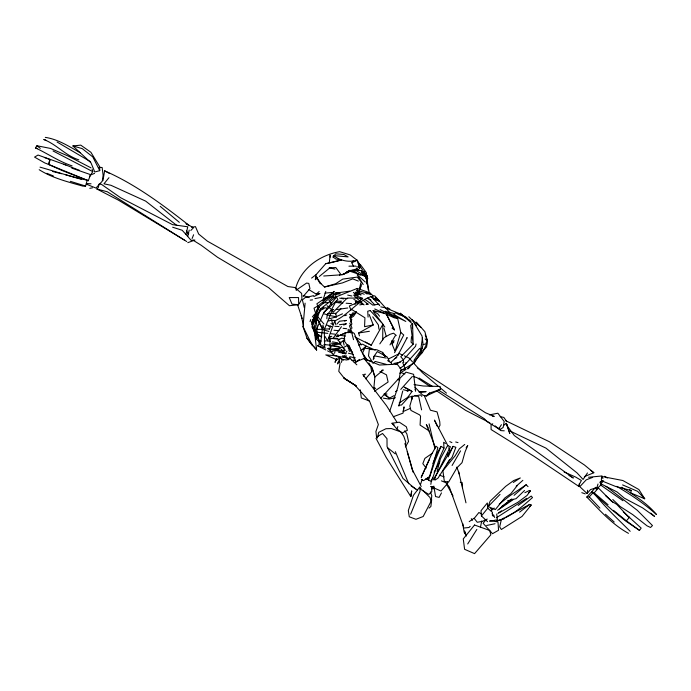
<?xml version="1.0" encoding="UTF-8"?>
<svg xmlns="http://www.w3.org/2000/svg" width="691" height="691" viewBox="0 0 691 691"><rect width="100%" height="100%" fill="white"/><g stroke="black" fill="none" stroke-linecap="round" stroke-linejoin="round"><path stroke-width="1.04" d="M320.494 308.886L314.155 327.197L320.779 344.222L312.09 326.938L320.494 308.886L335.696 297.061L335.705 294.435M430.51 486.499L441.039 491.007L447.595 483.424L447.613 481.454M382.693 339.92L382.857 324.355L384.835 327.016M333.952 295.152L333.96 294.616L340.343 293.805M315.243 327.897L315.338 325.763M601.369 480.185L601.576 476.41L622.824 480.513L638.881 489.53L644.738 498.79L630.961 493.02L630.926 490.446L615.413 486.378L601.386 480.711M305.102 303.176L302.995 326.567L306.994 338.184L312.522 345.82L302.995 326.567M492.735 423.833L491.068 424.671L491.102 429.552L533.668 456.086L579.084 486.568L579.222 484.555L581.373 480.478L575.802 477.135L564.124 471.988M326.843 318.715L327.18 314.681L331.568 309.603L335.385 302.459L342.909 303.004M411.499 336.837L411.05 342.183L413.183 344.204L400.754 356.737L402.965 359.303M412.216 328.294L412.579 324.027L403.985 316.314L398.811 314.586L395.235 312.41M579.084 486.568L579.326 483.605M416.371 322.118L424.861 331.654L427.496 341.121L426.572 347.012L422.883 350.907M312.142 323.794L312.513 319.657M431.227 501.519L431.771 495.594L430.355 491.906M333.312 257.562L333.511 255.575C340.438 260.853 348.834 262.545 357.161 260.265L359.976 264.912L360.132 267.909M431.685 499.653L430.89 506.486L429.025 508.135M481.731 521.014L480.4 527.432M373.27 359.743L373.693 356.737L377.321 351.589L387.167 356.953L389.62 361.583M422.486 337.916L420.724 349.534L419.679 348.411L404.995 364.658L400.003 368.45M410.825 496.604L411.663 491.068L410.825 496.604L386.157 457.39L375.999 438.301M430.83 484.391L431.625 479.139M340.093 363.086L338.771 371.317L344.74 378.823L356.53 386.053M405.315 445.03L405.772 442.197L403.82 436.341L400.849 431.935L391.382 428.541L385.975 428.714L378.728 432.333L377.355 438.094M102.976 180.593L104.617 170.841C135.35 184.255 162.471 204.571 188.747 225.145L185.922 223.668M363.786 376.379L364.114 374.41L365.599 374.202M592.679 477.386L586.236 479.83L579.827 486.663L587.1 493.555L587.652 490.247M334.548 255.67L348.134 256.905L343.833 254.495L335.74 253.796L332.993 257.009L335.999 259.073L341.579 259.98L325.763 263.66L316.167 274.569L315.295 279.743L317.73 277.756L316.037 276.573L320.14 283.604L320.987 283.673L324.476 287.007L342.416 282.921L352.721 278.853L358.335 281.082M400.763 370.03L399.329 377.856L380.888 398.128M44.328 157.479L49.985 159.561L49.052 164.579L44.829 162.964L34.55 157.107L38.048 155.043L65.835 164.985M366.567 282.325L367.12 279.423M351.684 328.761L351.909 327.733L349.767 323.207M359.199 290.108L360.797 282.947M416.077 344.023L415.559 346.269L403.259 359.959L396.029 364.39M341.475 362.36L342.175 359.329M501.398 519.425L499.671 526.87L501.346 529.496L522.033 516.427L531.206 505.017L529.703 504.413L506.045 516.928M187.736 236.374L189.23 230.112M334.565 353.308L335.239 350.475L344.636 352.332M366.532 283.975L367.033 281.937L365.582 276.4L356.496 270.794L349.43 271.071L342.036 274.75L323.725 276.003M411.931 399.294L412.682 396.254L409.823 406.058L410.938 410.411L419.61 414.876L420.56 416.172L420.076 425.112L429.422 431.098M193.946 240.114L191.061 240.304L185.905 234.379L187.788 226.803L172.543 224.644L120.605 197.721L101.335 184.264L99.02 184.108L98.329 187.451L96.895 189.023L118.602 200.252L184.652 240.226M364.226 275.433L364.701 273.567L361.289 271.459M398.888 406.161L402.732 391.037M437.083 471.478L440.435 458.772L447.587 445.583L450.42 446.749L435.01 477.49M39.197 169.71C52.421 178.088 68.012 181.923 82.937 186.138L85.606 186.052L87.23 180.144C71.173 176.965 55.798 171.549 40.018 167.153M358.292 293.554L358.75 291.939M353.861 299.402L364.079 304.878L355.813 297.363M423.108 344.55L420.62 353.205L422.46 352.462L426.753 343.79L423.108 344.55L422.011 335.964L412.164 319.726L421.078 327.439M330.739 347.737L331.291 345.854L341.665 347.53M355.079 304.411L355.856 301.786M598.009 484.028L596.929 487.63L590.52 489.565L587.1 493.555M335.541 294.418L336.102 292.595L339.255 293.278M310.06 321.626L310.691 319.605M400.797 332.466L394.587 352.721L403.743 334.98L400.797 332.466L397.653 318.491L393.455 315.528M323.63 298.149L325.789 291.395M420.586 484.287L422.132 479.519M428.489 480.349L435.416 459.878L441.022 446.395L444.002 448.053L439.761 457.589L431.555 481.282L428.489 480.349L427.764 477.662M389.741 411.119L397.679 387.85L399.959 378.236L405.963 372.147L413.598 374.306L415.637 391.175L415.075 389.292M336.336 358.499L335.014 362.36L337.027 358.577M338.573 361.048L337.579 363.941L339.592 360.158M48.646 163.361L49.985 159.561M389.283 312.082L374.747 295.817C358.75 298.374 349.335 314.638 334.764 320.866L327.551 340.827L325.072 336.508M432.894 463.54L436.988 453.227L441.022 446.395M517.127 485.764L510.865 493.685L504.784 498.012L495.352 509.561L488.148 506.589L490.109 501.234L505.657 486.369L513.663 480.565L520.306 477.956L513.318 482.448M86.919 180.196L88.31 180.705L90.538 174.624L71.804 168.129M394.19 424.956L391.987 423.255L399.329 422.192L406.343 426.796L407.379 430.32L402.214 432.981L396.928 429.033L397.843 426.589M333.96 294.616L317.955 307.633L312.159 324.943L312.064 322.015L317.955 307.633L319.372 306.519L312.159 324.943L316.443 339.255L317.687 340.508M192.107 238.507L193.61 234.767M361.618 284.554L359.346 290.194L360.909 286.679M324.243 329.745L322.939 325.133L320.339 344.757L324.718 346.735L324.243 329.745L332.354 309.844L332.95 312.453L347.21 298.046L355.865 298.106L353.982 295.117L358.085 295.403M410.67 514.182L420.093 491.128L419.636 487.181L413.425 495.292L408.312 510.554L409.279 516.799L415.956 519.295L423.186 516.497L431.115 501.2L430.027 497.555L422.607 490.144M329.244 329.452L330.695 326.04M325.798 349.957L317.705 345.828L319.32 344.481L316.668 329.063L323.716 312.738L336.534 297.104L337.847 299.497L323.846 312.444M447.163 454.877L448.165 452.605M333.071 293.442L333.442 292.613L316.91 303.772L317.705 306.234L333.071 293.442L349.732 291.153M392.307 344.23L394.025 340.499M429.517 459.29L421.199 477.36L431.279 454.92L436.107 446.291L437.878 447.699L429.629 476.462L423.497 480.677L421.372 479.269M404.995 364.658L405.911 362.68M339.592 275.528L340.413 273.757L335.826 267.564L329.927 267.806L319.354 276.426M448.148 456.881L453.063 446.36L455.879 447.276L452.164 457.114L447.181 463.445M319.372 306.519L312.064 322.015L312.582 324.044M434.622 478.31L433.836 479.96L432.765 477.576M350.596 322.144L351.866 319.605L350 317.756L351.909 324.01L350.501 325.547M344.576 356.09L343.868 357.446L334.237 355.545L328.251 348.143M441.471 492.899L439.122 497.399L435.563 496.544L433.853 486.11M460.577 450.86L452.087 465.492M299.393 303.539L301.924 298.762L301.639 293.407L294.824 287.534L287.879 286.532L207.369 241.15L198.662 234.033L195.467 226.631L191.614 227.339M434.103 472.221L439.761 461.847M355.442 337.277L371.257 345.206L382.857 324.355M438.448 428.031L439.994 425.241L439.744 421.631L437.066 411.905L430.415 410.212L424.309 395.658M366.61 276.003L366.852 275.579L364.649 273.506M390 344.93L395.036 336.059L396.237 335.411L393.533 333.192L390.035 334.306L384.118 337.692L379.791 343.893M405.375 446.982L408.545 441.471L406.861 433.922L404.805 430.735M400.348 370.998L414.531 362.792L421.847 350.251M426.019 343.082L427.064 341.294M453.063 446.36L434.993 476.85L434.993 480.098L438.077 478.068L449.608 459.584M346.856 351.175L345.198 353.947L341.294 349.396M467.695 543.964L476.842 529.418M89.519 176.715L92.758 171.627L92.119 169.148M501.416 424.697L498.729 428.826L487.38 421.864L484.382 418.755L438.094 389.888M72.123 165.892C59.193 161.659 47.774 153.644 35.448 147.917L36.908 145.732L50.581 148.453L67.917 155.95L90.987 167.844M353.386 266.078L351.857 262.805L353.231 260.749M587.454 472.955L583.083 479.459L577.037 472.903L545.899 448.096L510.589 431.288M422.322 348.186L414.03 360.244L414.531 362.792M466.097 447.863L467.738 445.522L465.078 451.836L462.02 462.668L456.941 467.798L448.554 482.154L444.313 481.264L442.896 470.77L455.153 455.801L459.351 448.83L464.741 444.46M356.487 312.056L353.498 316.271L350.898 317.929M524.858 492.718L529.418 490.463L530.334 490.878L527.052 495.456L517.879 502.297L497.952 513.465M341.449 326.696L333.01 338.383L329.849 338.892L330.186 350.587M399.139 403.034L407.776 397.308L412.017 391.486L409.15 389.551L407.206 391.236M595.227 487.803L591.669 491.828L612.286 510.131L625.675 521.023L639.495 530.394L641.17 528.105L623.256 511.867M347.374 272.902L349.275 270.431L361.229 270.509L363.483 274.448M349.966 316.53L353.196 312.47M108.953 177.691L103.97 183.815L110.923 185.283L145.663 201.124L176.836 225.473M481.437 515.935L487.751 508.205L487.319 502.979L481.014 510.718L481.437 515.935L487.552 521.696M485.911 519.9L483.121 523.242L492.528 533.685L498.548 530.256L498.004 521.981L489.945 520.591M406.394 338.547L407.189 337.597L397.696 355.597L398.405 354.068L388.282 359.044M312.341 316.919L314.75 314.085M365.651 378.798L371.646 371.793L370.851 366.999L364.071 358.482L354.198 362.499M303.176 296.439L309.965 288.631L308.808 283.405L306.562 283.077L296.318 290.082M353.792 359.052L355.131 357.506M337.044 323.975L339.462 321.22L346.346 320.425L344.593 321.099M591.669 491.828L594.165 492.847L598.432 488.019L611.362 501.07L616.787 504.404L629.043 517.395M613.461 510.364L626.383 520.824L629.656 517.11M400.771 389.413L412.372 376.388M422.46 352.462L407.733 368.951L409.711 367.111L407.906 368.217M628.482 533.331C612.096 524.452 599.667 510.174 586.797 497.045L590.831 492.631L593.301 492.424C604.366 506.468 617.443 518.673 630.183 531.319M586.797 497.045L589.268 496.846L593.301 492.424M650.749 513.154L654.602 516.427L642.535 507.85L624.344 498.159L617.132 492.009L600.868 483.804L603.632 480.781M408.64 397.23L401.506 405.021L398.595 405.168M414.03 384.593L423.272 386.001L440.15 386.485L440.426 389.43L429.517 393.049L426.736 396.081L422.676 395.105L414.937 387.193M528.425 492.942L530.334 490.878M323.733 307.175L316.443 315.251L323.915 323.958M190.854 230.44L193.523 227.693L186.579 223.996M377.994 436.28L376.621 437.688L375.93 431.469L378.357 424.55L369.771 401.704L354.872 385.112L343.669 377.787L355.9 385.837L354.872 385.112M488.148 506.589L500.042 494.402M342.468 352.755L343.807 351.391M516.16 486.283L522.862 480.331M362.542 349.732L366.178 346.139L375.187 350.078M600.358 482.992L600.738 485.082L596.273 489.409L595.884 487.31M524.538 490.489L516.022 498.703L507.609 500.742M470.208 526.335L468.964 527.509L463.601 528.036M529.721 506.425L531.206 505.017M335.472 313.878L340.974 308.739M390.501 362.671L396.988 356.66L396.297 357.921L394.57 358.698M514.087 495.335L526.153 484.762L528.036 486.645M316.15 294.236L319.156 291.542M349.81 317.635L356.28 311.926L350.467 316.59M350.976 310.224L349.361 305.958L357.584 302.658L362.689 298.227L353.982 295.117M360.857 350.726L366.178 346.139L362.68 344.196L358.594 345.025M429.517 393.049L426.062 395.96L440.426 389.43M355.675 362.499L359.389 359.38M504.145 425.129L506.278 423.333L507.695 426.632L514.329 435.546L573.323 478.025L568.961 475.443M350.337 349.024L348.851 350.259L350.095 351.71M328.881 300.715L333.52 296.888M372.898 363.354L375.204 361.453L386.183 364.338M322.939 300.473L334.314 291.438L333.338 291.542M490.86 510.632L494.195 508.032M499.196 504.128L510.036 495.663L526.153 484.762M311.598 278.093L316.167 274.569M499.282 508.887L511.919 499.17M519.597 512.117L529.703 504.413M344.334 274.094L349.275 270.431M501.64 506.512L511.876 499.066M518.172 505.441L531.206 496.06L532.511 497.598C521.99 506.615 511.072 516.911 497.529 520.729M469.189 521.662L473.983 518.259M432.54 453.106L424.879 458.392L422.823 463.644L426.235 468.135M497.555 510.295L513.551 499.351M322.662 309.326L325.003 307.728L326.964 308.16M338.996 302.822L341.484 301.138L336.059 301.362M374.582 391.166L388.109 382.011L386.468 374.85L379.964 371.456M496.276 517.861L526.672 498.306M498.833 512.627L501.536 510.848M399.795 373.2L406.101 369.322M344.947 340.11L339.35 343.004L345.293 350.216M431.443 487.57L433.05 486.594M378.219 436.099L382.546 433.499L386.986 438.664L387.064 446.645L402.991 478.44L415.498 489.047M354.31 270.397L357.014 268.816L359.579 270.397M318.093 305.828L314.034 308.16L315.243 312.177M359.45 335.861L358.629 333.01L373.27 324.951L369.167 314.526M387.798 396.98L389.301 398.232L394.017 395.649M395.451 391.598L397.083 390.709M502.331 518.924L504.188 517.922M340.162 358.05L336.863 359.804L325.763 354.915L336.776 355.83M599.736 482.318L602.561 480.841M348.281 345.008L342.969 347.754L344.429 349.681M313.878 296.543L319.752 293.649M351.857 262.805L357.161 260.265L359.545 268.073M343.712 325.046L346.416 323.768L339.411 324.727M340.248 335.342L345.854 332.699L336.785 336.612M487.259 519.062L482.543 521.273L477.282 522.284L474.207 518.405L478.923 512.489L481.584 514.035M336.301 316.651L342.477 313.809M410.394 408.364L403.121 411.56L404.054 406.869L403.034 413.132L393.309 416.733M342.036 274.75L352.384 270.328L360.184 275.139M584.361 476.652L593.837 472.722L584.379 464.948L549.328 441.704L505.648 420.698M90.391 175.065L94.572 173.372M334.176 350.683L330.298 352.255L327.594 350.873M337.087 349.499L339.998 348.324L330.644 349.059M335.696 297.061L357.238 288.423L370.212 292.915M344.731 315.752L346.727 314.975M187.762 242.688L194.914 240.053M328.622 321.021L331.654 319.959L332.639 324.321L330.911 323.578M367.88 303.781L366.066 304.385L368.26 304.411L363.466 300.525M324.476 287.007L335.731 283.725L342.753 279.104L357.282 277.091L363.224 284.493L357.178 274.759L365.314 282.049M362.801 304.334L359.743 304.895M370.298 310.501L367.733 311.235L368.078 317.1M496.086 521.118L504.041 518.846M346.683 271.753L357.014 268.816L358.577 270.233M99.746 170.651L94.771 171.99L90.944 162.756L72.909 145.939L80.752 145.136L90.901 152.279L99.703 166.721L99.746 170.651L92.758 156.883L82.212 148.617L72.909 145.939M330.298 262.856L341.579 259.98M329.65 318.637L336.491 316.884L335.584 313.308L327.525 313.688M330.782 310.458L332.812 309.948M313.593 295.662L305.051 297.666L302.382 299.954L304.282 307.581M381.57 370.385L383.263 369.996L374.902 377.018L373.857 388.014L374.971 391.011M339.644 343.47L331.464 345.275L323.984 344.533M393.87 363.483L400.452 362.049M395.425 397.714L389.154 399.087L383.28 398.146M339.998 348.324L332.38 349.957L327.491 348.584M323.336 298.659L325.383 298.227M327.43 297.795L332.561 296.707L336.603 297.519M486.619 525.48L495.05 523.726M373.27 324.951L364.563 326.688L364.934 317.8L351.391 309.292M314.949 298.616L321.807 297.26M489.444 414.876L497.857 413.218L504.188 421.467L503.178 427.401L500.474 429.353L498.79 428.126M366.187 360.426L361.842 352.004L354.267 333.399L351.52 331.775L345.189 333.01L343.963 340.508L352.643 352.704M489.53 521.308L497.434 519.762L496.725 514.035M407.776 397.308L420.569 394.889L421.812 396.375M365.306 299.644L372.829 305.128L379.022 304.161M89.804 188.289L92.473 187.848M358.629 333.01L369.4 331.291M325.763 263.66L329.27 263.124L330.099 255.126L330.212 257.216M336.802 309.559L347.78 307.979M298.676 304.731L292.025 304.135L289.235 297.553L298.547 297.579L298.676 304.731L289.434 305.707L268.669 287.706L217.51 257.242L201.185 245.262L193.23 240.304M310.173 300.119L312.574 299.868M588.559 477.265L601.999 475.961L602.898 478.595M329.771 336.56L331.81 336.37M335.904 335.999L338.961 335.722M319.873 293.545L315.83 293.9L308.894 289.607M324.934 293.105L332.017 292.483M401.402 369.564L405.384 369.244L402.706 362.585M419.705 392.117L426.114 391.659L418.927 392.004M324.589 329.123L329.236 328.847M322.507 302.788L328.113 302.615M318.301 341.138L321.263 341.052M324.226 340.974L326.195 340.922M351.961 360.417L355.122 360.348M348.946 266.182L355.925 266.113M333.667 309.585L331.568 309.603L327.024 305.681M356.651 266.899L358.577 266.899L359.355 268.462M328.83 326.523L330.859 326.541M346.562 355.977L342.468 355.908L348.592 359.761M366.368 293.761L370.825 294.012L356.582 290.324L357.169 291.827L364.278 294.219M334.833 326.29L338.97 326.549M328.847 337.821L330.972 337.959M333.097 338.089L337.355 338.348M504.249 430.813L500.681 430.588L495.119 425.855M86.34 183.512L91.031 183.806M98.994 167.3L102.156 167.524L103.132 175.307L102.268 181.189L95.937 188.073L86.375 184.169M346.131 303.237L351.503 303.625M333.978 330.281L339.091 330.669M384.144 393.749L386.986 393.991M431.581 488.684L433.326 488.831M341.432 298.037L347.685 298.598M331.343 320.209L335.385 320.589M332.535 338.564L339.419 339.229M371.525 348.929L364.779 348.247L362.516 353.101L366.48 359.009M357.377 291.896L359.51 292.12M343.142 328.329L346.675 328.7M334.124 349.611L344.861 350.726M317.445 332.259L327.793 333.382M330.894 333.718L335.031 334.168M359.596 292.431L357.575 292.198L357.238 288.423M365.66 293.131L370.713 293.718L373.028 295.722M331.265 343.168L340.637 344.239M312.09 326.938L314.155 327.197M342.891 359.475L347.02 360.011L349.698 357.998L356.841 364.813M344.714 338.642L341.535 338.21L337.882 340.231L341.112 343.064M374.617 355.917L386.252 358.076M340.326 335.334L345.483 336.085M425.509 479.027L428.575 479.485M492.268 416.103L494.238 416.423L485.488 412.76L417.312 367.845M439.372 475.166L444.045 476.799M327.18 340.896L330.358 341.475M332.475 341.864L337.778 342.831M45.286 137.371C58.053 139.271 69.195 146.466 80.208 152.771M460.292 482.283L462.201 482.646L462.555 488.14M338.555 352.263L344.645 353.472M339.635 298.123L343.677 298.927M380.827 306.864L385.12 307.763L399.769 313.757L406.887 317.661M327.655 315.027L336.491 316.884M347.685 295.092L351.9 295.998M414.842 395.658L418.668 396.504L421.596 409.875M500.189 416.63L503.834 417.424L506.745 421.536M329.21 267.814L335.005 269.101M348.454 353.239L353.334 354.336M342.175 352.807L346.191 353.723M332.241 345.111L339.013 346.718M317.204 335.705L321.764 336.802M395.148 313.774L385.163 311.296L405.833 321.436L393.766 314.336M52.473 171.463L61.542 173.717M373.416 310.639L384.282 313.36M403.354 389.698L408.355 390.968M353.922 357.696L349.853 356.651L349.853 358.56M455.706 441.99L458.012 442.611M323.492 313.679L327.18 314.681M96.895 189.023L107.304 191.77L186.725 241.556M320.183 335.411L317.299 334.599L318.577 336.033L314.129 327.56M317.705 345.828L325.53 348.031M65.567 174.763L81.564 179.366M45.805 140.109L43.758 139.496C56.55 144.376 65.697 155.725 78.817 159.837M323.906 329.935L328.933 331.473M70.344 181.327L85.606 186.052M400.875 372.648L404.883 373.891M413.918 376.699L416.932 377.632L430.208 386.554M349.413 314.241L351.339 314.846M172.655 227.218L182.165 230.258L185.905 234.379M349.43 271.071L365.582 276.4M365.401 359.268L372.103 361.54L368.502 355.917L369.348 349.473L376.837 349.767L382.538 352.367L385.647 356.625M581.796 492.674L585.242 493.875M35.448 147.917L37.444 148.625M370.67 296.275L373.676 299.099L379.204 301.069L375.343 297.726M326.748 324.977L331.516 326.688M303.176 295.446L309.162 297.631M369.244 400.901L361.333 397.964L360.27 389.862M85.252 179.556L61.888 170.435L48.31 164.311L88.31 180.705M63.797 164.216L79.586 170.392M357.005 297.458L361.859 299.393M363.388 358.525L379.489 365.029L397.178 364.166L400.935 369.046M46.858 173.294L53.337 175.955M441.445 480.867L447.595 483.424M622.591 484.909L637.603 491.327L644.738 498.79M355.304 301.596L357.774 302.658M374.703 308.963L394.172 317.774L397.653 318.491L380.145 309.637M398.681 353.256L402.412 354.967M404.278 355.822L408.934 357.947L412.467 361.825M449.763 441.601L451.914 442.611M408.312 389.145L404.131 387.115L412.017 391.486M355.2 292.103L360.788 294.927M367.301 298.227L371.032 300.119M53.043 150.958L92.758 171.627M489.833 422.797L465.639 410.35L436.41 390.717M104.617 170.841L109.558 173.476M345.293 356.642L349.827 359.07M371.706 297.009L379.204 301.069M365.427 342.036L371.257 345.206M629.475 489.686L631.315 490.714M331.982 353.447L333.779 354.466M340.076 358.042L342.779 359.57M338.003 357.048L343.462 360.149M373.917 387.444L375.731 388.489M357.506 292.716L361.117 294.858M357.333 294.988L354.682 293.407L357.074 295.351M616.717 486.343C630.702 494.626 644.34 503.644 656.45 514.501C647.001 502.996 634.062 495.335 621.779 487.259M387.176 307.521L389.862 309.145M392.039 340.913L393.87 342.045M387.608 360.624L391.123 362.792L392.004 364.442M397.783 379.359L399.493 380.413M419.04 378.003L432.652 386.494M391.987 423.255L396.928 429.033M420.707 489.34L428.8 494.419L431.771 491.629L431.616 486.395M90.573 161.746L57.068 142.009M411.128 485.972L417.459 489.979M604.625 476.289L607.329 478.025M384.179 394.665L386.891 396.401M445.47 443.467L443.657 442.275L444.002 448.053M406.869 318.499L411.085 321.298M372.855 310.579L377.925 313.964L379.54 316.193M622.937 500.725L600.738 485.082M408.925 319.976L399.769 313.757L400.564 313.161L404.105 316.668M358.387 263.288L360.581 264.826L366.368 272.695L366.895 277.929M639.495 530.394L626.383 520.824M356.107 292.941L358.612 294.772M606.119 486.369L637.318 510.329L652.477 525.566L650.551 527.475L647.078 525.877L632.688 514.588L620.112 506.477L612.787 499.507M392.073 328.156L394.397 329.892L386.735 314.794M590.701 470.364L593.837 472.722M357.161 260.265L350.156 254.901L339.609 251.671C320.313 255.065 302.088 267.572 296.059 286.851L296.137 290.065M36.908 145.732L40.294 148.358M353.343 292.397L355.52 294.133M387.444 447.595L395.278 453.892M360.27 297.942L361.868 299.229M160.217 206.367L179.332 222.338M438.448 386.304L422.365 372.656L413.883 363.371M440.055 387.668L446.49 393.127M594.165 492.847L608.08 504.775M357.584 302.658L358.413 303.384M487.751 508.205L492.389 512.299L492.441 515.84M605.446 514.242L614.23 522.059M605.411 495.49L613.306 502.573M364.027 275.165L365.591 276.581M490.645 508.386L492.165 509.794M425.146 338.91L427.496 341.121L425.215 334.859M329.581 301.388L331.68 303.409M385.137 394.198L389.301 398.232M408.813 316.737L413.365 321.168M419.636 487.181L421.121 488.658M364.062 356.832L366.299 359.104M368.156 298.011L374.816 304.912M589.268 496.846L599.909 508.101M370.324 310.725L382.849 324.027L373.399 311.658M373.676 299.099L379.696 305.586M312.773 345.327L306.994 338.184L310.319 342.304M314.06 346.908L316.625 350.087L314.923 335.36M311.65 343.954L315.64 348.895M187.546 232.262L188.729 233.774M349.594 329.65L352.237 333.045M354.88 336.439L361.488 344.921M446.757 483.717L449.357 487.077L463.411 526.309M362.784 374.531L386.58 405.824L397.118 422.469M368.821 362.956L372.535 368.856L374.902 377.018L371.551 366.696M415.291 323.975L416.509 325.686M320.987 283.673L316.037 276.573L317.549 279.017M372.725 316.849L378.392 324.986L378.936 329.21M358.854 264.541L365.418 274.241M464.827 532.044L465.302 533.962L464.136 532.217L462.694 523.441M348.083 329.296L350.441 332.846M471.288 518.665L472.376 520.392M349.966 347.374L348.946 345.621L355.917 361.479M337.735 334.297L338.745 336.033M446.274 483.683L453.002 495.905M428.299 428.057L426.33 424.481L435.149 446.844M347.72 330.894L348.756 332.777M421.199 486.499L412.285 469.699L407.232 451.724M382.538 352.367L384.792 356.616M330.289 302.926L331.17 304.593M322.904 329.624L315.234 315.001L322.732 329.227L317.644 329.46L315.139 316.141M394.397 329.892L386.26 313.852M492.165 513.404L493.46 516.186M186.415 230.457L188.211 234.309M437.325 426.33L434.449 420.076L447.958 445.868M350.993 349.698L351.831 351.607M361.229 270.509L362.835 274.154M316.245 328.078L316.668 329.063M395.382 451.664L408.752 483.795M394.751 350.57L392.056 344.083L391.771 341M456.811 467.099L459.455 474.389M448.709 447.751L450.212 451.517M465.043 532.096L466.46 535.983M349.396 325.616L351.9 332.431M297.458 304.403L302.192 318.473M493.702 514.985L494.583 517.455M351.52 331.775L353.533 339.678M367.802 278.698L366.852 275.579L368.234 289.866M404.952 443.32L413.235 472.394M334.764 320.866L335.817 324.58M383.989 328.182L386.26 336.5M342.986 340.801L344.118 345.12M313.869 329.115L316.443 339.255M464.559 530.982L465.302 533.962M301.121 315.519L303.548 325.452M316.15 348.1L316.625 350.087M458.556 471.348L465.976 502.832M429.076 423.894L434.933 448.77M373.693 356.737L374.116 358.638M367.033 281.937L369.262 292.69M365.876 278.257L364.451 271.382L364.736 275.459M347.651 344.697L348.523 349.041M332.466 323.371L332.639 324.321M403.259 359.959L403.717 362.525M600.609 481.817L600.868 483.804M329.59 338.288L329.866 340.948M339.333 358.689L339.67 362.611M411.853 396.098L411.905 398.232M474.527 525.013L463.272 538.92L464.594 549.302L474.57 553.629L490.843 534.808L489.755 530.472L474.527 525.013M412.579 324.027L410.687 325.34L413.183 344.204L412.579 324.027M508.438 429.137L506.278 423.333L509.794 433.559L508.438 429.137"/></g></svg>
